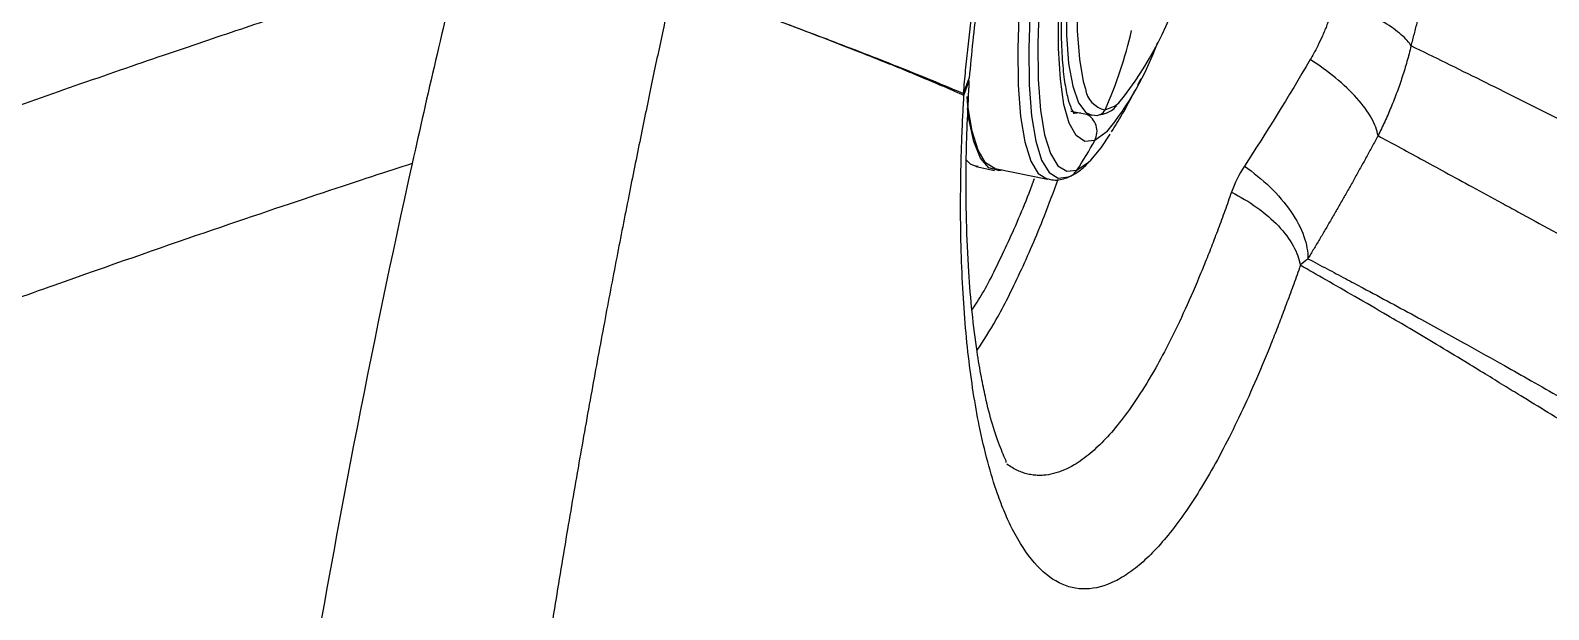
# Model space of a CAD drawing. Extents: x 526 to 610, y 679 to 808.
# Drawn here: x 532.974 to 536.112, y 727.003 to 728.199 of the extents above; entities that cross this region are included whole.
import ezdxf

# ---------------------------------------------------------------- set-up
doc = ezdxf.new("R2010")
doc.units = 0
doc.header["$MEASUREMENT"] = 0
doc.layers.add('1', color=4, linetype='Continuous')

# ---------------------------------------------------------------- blocks, each defined once
blk = doc.blocks.new('JETSETTER LX')
at = {"layer": '1', "color": 3, "linetype": 'Continuous', "lineweight": 25}
for p, q in [((8.7759, 31.1913), (8.7878, 31.223)), ((9.1362, 31.2092), (9.1431, 31.2221)), ((8.7768, 31.1874), (8.7874, 31.2181)), ((8.9978, 31.1548), (9.0408, 31.1468)), ((9.0175, 31.1512), (9.0024, 31.1499)), ((9.041, 31.1475), (9.0519, 31.1461)), ((8.7981, 31.0423), (8.8064, 31.0414)), ((8.8022, 31.0404), (8.8402, 31.0325)), ((8.841, 31.0364), (8.9498, 31.014)), ((8.8484, 31.032), (8.8562, 31.0333))]:
    blk.add_line(p, q, dxfattribs=at)
at = {"layer": '1', "color": 3, "linetype": 'Continuous', "lineweight": 25, "flags": 128}
for points in [[(8.9136, 31.3712), (8.9108, 31.2852), (8.9118, 31.2094), (8.9166, 31.1449), (8.9252, 31.0927), (8.9373, 31.0535), (8.9528, 31.0279), (8.9716, 31.0163), (8.9932, 31.0188)], [(8.9321, 31.3791), (8.9294, 31.2947), (8.9304, 31.2202), (8.9351, 31.1569), (8.9435, 31.1056), (8.9554, 31.0671), (8.9707, 31.042), (8.9891, 31.0305), (9.0104, 31.033)], [(8.9878, 31.3832), (8.9886, 31.3125), (8.9932, 31.2531), (9.0016, 31.2061), (9.0135, 31.1723), (9.0288, 31.1523), (9.0408, 31.1468)], [(9.3679, 32.7798), (9.3465, 32.759), (9.3212, 32.7236), (9.2944, 32.6754), (9.2664, 32.6151), (9.2378, 32.5439), (9.2091, 32.4628), (9.1807, 32.3735), (9.1532, 32.2772), (9.127, 32.1758), (9.1025, 32.0709), (9.0802, 31.9643), (9.0604, 31.8579), (9.0436, 31.7535), (9.0299, 31.6528), (9.0196, 31.5576), (9.013, 31.4696), (9.01, 31.3901), (9.0108, 31.3206), (9.0153, 31.2623), (9.0235, 31.2162), (9.0279, 31.201)], [(8.959, 31.91), (8.9387, 31.7933), (8.9215, 31.6795), (8.9077, 31.5702), (8.8974, 31.467), (8.8908, 31.3714), (8.888, 31.2848), (8.8891, 31.2086), (8.8939, 31.1437), (8.9025, 31.0911), (8.9147, 31.0517), (8.9304, 31.0259), (8.9492, 31.0142), (8.9496, 31.0141)], [(9.0471, 31.0944), (9.0266, 31.0923), (9.009, 31.1042), (8.9945, 31.1298), (8.9835, 31.1688), (8.976, 31.2206), (8.9722, 31.2843), (8.9722, 31.3589), (8.9759, 31.4433), (8.9831, 31.5336)], [(8.841, 31.0364), (8.8404, 31.0366), (8.8216, 31.0483), (8.8059, 31.0741), (8.7937, 31.1135), (8.7851, 31.1661), (8.7832, 31.1852)], [(8.8484, 31.032), (8.8282, 31.0378), (8.8111, 31.0579), (8.7974, 31.0918), (8.7872, 31.1392), (8.7844, 31.16)], [(9.0684, 31.1575), (9.0892, 31.1657), (9.0972, 31.1719)], [(9.0387, 31.0535), (9.0603, 31.0792), (9.0792, 31.1073)], [(9.0718, 31.1119), (9.0702, 31.1104), (9.0471, 31.0944)], [(8.8022, 31.0404), (8.7902, 31.0456), (8.7807, 31.0546)], [(9.0104, 31.033), (9.0342, 31.0493), (9.0387, 31.0535)]]:
    blk.add_lwpolyline(points, dxfattribs=at)
at = {"layer": '1', "color": 3, "linetype": 'Continuous', "lineweight": 25}
for centre, radius, start, end in [((8.5063, 31.6432), 0.7558, 321.4264, 343.97), ((8.2682, 31.5166), 0.877, 335.8322, 347.1532), ((8.5995, 31.5031), 0.6133, 320.3564, 340.4138), ((9.079, 31.208), 0.0516, 187.8651, 258.1121), ((9.0119, 31.1132), 0.0399, 331.8598, 62.8627), ((9.0507, 31.1654), 0.0193, 269.9078, 336.1319), ((8.2994, 31.5001), 0.8507, 326.697, 331.5193), ((8.9787, 31.0538), 0.0379, 292.5783, 326.7666)]:
    blk.add_arc(centre, radius, start, end, dxfattribs=at)
for points, knots in [([(9.701, 31.2895), (9.7032, 31.2979), (9.7076, 31.3146), (9.7141, 31.3396), (9.7205, 31.3644), (9.7266, 31.389), (9.7327, 31.4134), (9.7386, 31.4375), (9.7443, 31.4614), (9.7551, 31.5068), (9.7723, 31.5817), (9.7957, 31.6904), (9.8169, 31.7967), (9.8425, 31.9335), (9.8816, 32.1663), (9.9121, 32.4032), (9.9305, 32.5961), (9.9407, 32.7219), (9.9496, 32.8731), (9.9542, 33.0422), (9.952, 33.2047), (9.9426, 33.3413), (9.9265, 33.4597), (9.905, 33.5542), (9.8811, 33.6183), (9.8584, 33.6604), (9.8389, 33.6875), (9.8177, 33.7077), (9.7884, 33.7256), (9.7572, 33.7325), (9.7222, 33.728), (9.667, 33.7097), (9.5949, 33.6536), (9.5062, 33.5467), (9.437, 33.445), (9.3663, 33.3242), (9.2948, 33.1857), (9.2238, 33.0306), (9.1548, 32.8617), (9.1015, 32.7159), (9.0594, 32.5907), (9.0139, 32.4472), (8.9652, 32.2758), (8.9206, 32.0949), (8.894, 31.9746), (8.8777, 31.8936), (8.8684, 31.8453), (8.8611, 31.8061), (8.8538, 31.7651), (8.8465, 31.7225), (8.8419, 31.6936), (8.8396, 31.6788)], [0, 0, 0, 0, 0.004079, 0.008104, 0.012077, 0.015997, 0.019865, 0.02368, 0.027443, 0.031154, 0.045003, 0.062433, 0.081297, 0.093634, 0.124793, 0.18726, 0.202834, 0.218454, 0.249763, 0.281009, 0.312188, 0.348438, 0.374733, 0.405912, 0.437219, 0.45093, 0.46847, 0.486251, 0.499669, 0.530981, 0.546629, 0.562231, 0.624649, 0.655881, 0.687101, 0.718424, 0.749643, 0.78088, 0.812201, 0.843403, 0.856418, 0.874662, 0.913424, 0.937196, 0.958219, 0.968606, 0.974341, 0.980346, 0.986623, 0.993173, 1, 1, 1, 1]), ([(8.7882, 31.2229), (8.7931, 31.2735), (8.8029, 31.3747), (8.8181, 31.4816), (8.8257, 31.535)], [0, 0, 0, 0, 0.500195, 1, 1, 1, 1]), ([(9.0051, 31.1491), (9.0053, 31.149), (9.006, 31.1485), (8.9992, 31.158), (8.9919, 31.1802), (8.985, 31.2141), (8.9802, 31.26), (8.9778, 31.3173), (8.9785, 31.3852), (8.982, 31.4606), (8.9869, 31.5164), (8.9893, 31.5437)], [0, 0, 0, 0, 0.049123, 0.157583, 0.264562, 0.378511, 0.498681, 0.622885, 0.749473, 0.877446, 1, 1, 1, 1]), ([(8.7759, 31.1913), (8.7766, 31.1992), (8.778, 31.2151), (8.7803, 31.2392), (8.7827, 31.2634), (8.7853, 31.2877), (8.7879, 31.3123), (8.7908, 31.337), (8.7937, 31.3619), (8.7968, 31.3869), (8.8, 31.4121), (8.8033, 31.4375), (8.8068, 31.463), (8.8105, 31.4888), (8.813, 31.506), (8.8143, 31.5146)], [0, 0, 0, 0, 0.07654, 0.153086, 0.229653, 0.306257, 0.382914, 0.45964, 0.536451, 0.613363, 0.690392, 0.767553, 0.844865, 0.922341, 1, 1, 1, 1]), ([(4.5515, 30.2912), (4.5641, 30.2964), (4.5902, 30.3072), (4.6306, 30.3239), (4.6737, 30.3416), (4.7194, 30.3604), (4.7678, 30.3802), (4.8652, 30.42), (4.9699, 30.4624), (5.104, 30.5164), (5.214, 30.5603), (5.3853, 30.6283), (5.677, 30.7426), (6.0824, 30.8975), (6.4602, 31.0369), (6.7373, 31.1363), (6.9335, 31.2054), (7.1122, 31.2671), (7.2495, 31.3135), (7.3497, 31.3469), (7.4209, 31.3704), (7.4864, 31.3918), (7.5367, 31.408), (7.5746, 31.4202), (7.6021, 31.429), (7.6282, 31.4373), (7.6527, 31.445), (7.6758, 31.4523), (7.6974, 31.4591), (7.7176, 31.4654), (7.7299, 31.4692), (7.736, 31.4711)], [0, 0, 0, 0, 0.008814, 0.018268, 0.028362, 0.039099, 0.050481, 0.06251, 0.108021, 0.125014, 0.158739, 0.187522, 0.250025, 0.374977, 0.499925, 0.564058, 0.624933, 0.68868, 0.749935, 0.781855, 0.813336, 0.844373, 0.874962, 0.890823, 0.906621, 0.922353, 0.93802, 0.953618, 0.969149, 0.98461, 1, 1, 1, 1]), ([(8.1748, 31.4141), (8.1677, 31.3815), (8.153, 31.314), (8.1308, 31.2091), (8.1076, 31.0968), (8.0835, 30.9772), (8.0586, 30.8502), (8.033, 30.7159), (8.0069, 30.5742), (7.9803, 30.4251), (7.9535, 30.2685), (7.9266, 30.1046), (7.8997, 29.9331), (7.873, 29.7542), (7.8466, 29.5678), (7.8208, 29.3739), (7.7957, 29.1725), (7.7715, 28.9635), (7.7265, 28.5417), (7.6767, 27.951), (7.6399, 27.2364), (7.6258, 26.6501), (7.6245, 26.1002), (7.6355, 25.5387), (7.6635, 24.9181), (7.7087, 24.2835), (7.7648, 23.7105), (7.8243, 23.2169), (7.879, 22.8199), (7.9339, 22.4624), (7.9873, 22.1441), (8.0377, 21.865), (8.0837, 21.6248), (8.1241, 21.4233), (8.1496, 21.3019), (8.161, 21.2476)], [0, 0, 0, 0, 0.009756, 0.02023, 0.031424, 0.043335, 0.055966, 0.069315, 0.083382, 0.098168, 0.113673, 0.129896, 0.146838, 0.164498, 0.182877, 0.201974, 0.221789, 0.242323, 0.263576, 0.346033, 0.415883, 0.473127, 0.517766, 0.576948, 0.637589, 0.699691, 0.763252, 0.806184, 0.845306, 0.880616, 0.912116, 0.939804, 0.963681, 0.983746, 1, 1, 1, 1]), ([(9.5435, 31.3838), (9.5425, 31.3802), (9.5406, 31.3729), (9.5373, 31.362), (9.5338, 31.3513), (9.5301, 31.3408), (9.5261, 31.3303), (9.5219, 31.32), (9.5161, 31.3065), (9.5087, 31.2908), (9.5002, 31.2747), (9.4948, 31.2653), (9.4925, 31.2613)], [0, 0, 0, 0, 0.083366, 0.166688, 0.249988, 0.333289, 0.416609, 0.499964, 0.582834, 0.749966, 0.893479, 1, 1, 1, 1]), ([(9.701, 31.2895), (9.6967, 31.2967), (9.6899, 31.3045), (9.6712, 31.3209), (9.6593, 31.3294), (9.6313, 31.3462), (9.6152, 31.3544), (9.5806, 31.37), (9.5622, 31.3773), (9.5435, 31.3838)], [0, 0, 0, 0, 0.25, 0.25, 0.5, 0.5, 0.75, 0.75, 1, 1, 1, 1]), ([(8.7768, 31.1874), (8.7644, 31.1928), (8.7397, 31.2035), (8.7023, 31.2193), (8.6607, 31.2366), (8.6109, 31.2569), (8.5366, 31.2863), (8.4571, 31.3169), (8.3833, 31.3449), (8.3466, 31.3587), (8.3315, 31.3643)], [0, 0, 0, 0, 0.082458, 0.165791, 0.249999, 0.361359, 0.499999, 0.749999, 0.897627, 1, 1, 1, 1]), ([(8.3316, 31.3645), (8.3525, 31.3567), (8.3944, 31.3411), (8.468, 31.3134), (8.5367, 31.2873), (8.6056, 31.2606), (8.6635, 31.2377), (8.722, 31.2139), (8.7594, 31.1982), (8.7759, 31.1913)], [0, 0, 0, 0, 0.1428575, 0.2857149, 0.5000007, 0.6074373, 0.7500007, 0.8891596, 1, 1, 1, 1]), ([(9.701, 31.2895), (9.6996, 31.2841), (9.6969, 31.2733), (9.6924, 31.2573), (9.6877, 31.2414), (9.6827, 31.2256), (9.6774, 31.2099), (9.6699, 31.189), (9.6598, 31.1632), (9.6468, 31.133), (9.6373, 31.1137), (9.6326, 31.1041)], [0, 0, 0, 0, 0.083461, 0.166839, 0.250159, 0.333445, 0.416722, 0.500009, 0.670069, 0.836664, 1, 1, 1, 1]), ([(12.226, 29.9858), (12.2115, 29.9933), (12.1815, 30.0088), (12.1356, 30.0327), (12.0872, 30.0578), (12.0401, 30.0823), (11.9923, 30.1072), (11.9308, 30.1392), (11.8226, 30.1956), (11.673, 30.2737), (11.4357, 30.3978), (11.155, 30.5449), (10.8309, 30.7144), (10.529, 30.8714), (10.3065, 30.9859), (10.1601, 31.0605), (10.0787, 31.1018), (9.9994, 31.1418), (9.922, 31.1805), (9.8466, 31.218), (9.7729, 31.2544), (9.7249, 31.2779), (9.701, 31.2895)], [0, 0, 0, 0, 0.014264, 0.029436, 0.045514, 0.062496, 0.076722, 0.093741, 0.124986, 0.187704, 0.249959, 0.379038, 0.499929, 0.628839, 0.74996, 0.786966, 0.82354, 0.859684, 0.8954, 0.930691, 0.965556, 1, 1, 1, 1]), ([(9.6326, 31.1041), (9.6308, 31.115), (9.6264, 31.1272), (9.6118, 31.1535), (9.6016, 31.1675), (9.5764, 31.1957), (9.5614, 31.21), (9.5285, 31.237), (9.5106, 31.2498), (9.4925, 31.2613)], [0, 0, 0, 0, 0.25, 0.25, 0.5, 0.5, 0.75, 0.75, 1, 1, 1, 1]), ([(8.8637, 30.4291), (8.8643, 30.4293), (8.8656, 30.4297), (8.8541, 30.453), (8.8363, 30.5036), (8.8229, 30.5553), (8.8123, 30.6066), (8.8025, 30.6641), (8.7935, 30.7366), (8.7859, 30.8269), (8.7813, 30.9328), (8.7804, 31.0633), (8.7852, 31.1642), (8.7878, 31.2178)], [0, 0, 0, 0, 0.091768, 0.213411, 0.314789, 0.403552, 0.456227, 0.517597, 0.602367, 0.681461, 0.773976, 0.880067, 1, 1, 1, 1]), ([(9.0814, 31.1121), (9.0889, 31.1239), (9.1068, 31.1519), (9.1214, 31.1805), (9.1298, 31.197)], [0, 0, 0, 0, 0.420815, 1, 1, 1, 1]), ([(9.4719, 30.8364), (9.4697, 30.8299), (9.4651, 30.8169), (9.4583, 30.7977), (9.4514, 30.7787), (9.4444, 30.7599), (9.4375, 30.7413), (9.4305, 30.7229), (9.4235, 30.7048), (9.4164, 30.6869), (9.4011, 30.6486), (9.3774, 30.5921), (9.3344, 30.4979), (9.2801, 30.3944), (9.2258, 30.3121), (9.1827, 30.2593), (9.1508, 30.2267), (9.1194, 30.2011), (9.0782, 30.1765), (9.0284, 30.1633), (8.9724, 30.176), (8.9214, 30.2177), (8.8852, 30.2728), (8.8609, 30.3251), (8.8434, 30.3706), (8.8253, 30.4294), (8.804, 30.5209), (8.7846, 30.6446), (8.7738, 30.7808), (8.77, 30.8987), (8.7697, 30.9728), (8.7705, 31.0301), (8.7714, 31.0687), (8.7728, 31.1079), (8.7745, 31.1473), (8.776, 31.1741), (8.7768, 31.1874)], [0, 0, 0, 0, 0.006924, 0.013851, 0.020782, 0.027719, 0.034663, 0.041616, 0.048579, 0.055553, 0.062541, 0.093906, 0.125208, 0.187437, 0.250168, 0.281478, 0.312714, 0.343766, 0.375119, 0.437728, 0.500104, 0.562583, 0.625162, 0.650107, 0.675033, 0.712417, 0.750099, 0.812588, 0.874939, 0.906234, 0.937557, 0.950131, 0.962654, 0.975136, 0.987582, 1, 1, 1, 1]), ([(9.0519, 31.1461), (9.0573, 31.1471), (9.0708, 31.1495), (9.0836, 31.1565), (9.0913, 31.1646), (9.0922, 31.1656)], [0, 0, 0, 0, 0.366291, 0.927586, 1, 1, 1, 1]), ([(9.6326, 31.1041), (9.6286, 31.0966), (9.6205, 31.0816), (9.6083, 31.0594), (9.5961, 31.0374), (9.584, 31.0156), (9.5719, 30.9941), (9.5597, 30.9728), (9.5477, 30.9517), (9.5356, 30.9309), (9.5236, 30.9103), (9.5116, 30.8899), (9.4996, 30.8698), (9.4916, 30.8566), (9.4876, 30.85)], [0, 0, 0, 0, 0.08404, 0.167911, 0.251625, 0.335194, 0.418631, 0.501948, 0.585156, 0.668268, 0.751297, 0.834253, 0.91715, 1, 1, 1, 1]), ([(9.6326, 31.1042), (9.6465, 31.0966), (9.6757, 31.0808), (9.722, 31.0557), (9.7729, 31.028), (9.8286, 30.9976), (9.8787, 30.9704), (9.9338, 30.9404), (10.0214, 30.8928), (10.1686, 30.8132), (10.3588, 30.7118), (10.554, 30.6093), (10.7864, 30.4895), (11.0607, 30.3521), (11.3488, 30.2137), (11.5827, 30.1056), (11.7377, 30.0359), (11.8644, 29.9802), (11.9522, 29.9422), (12.0316, 29.9083), (12.0985, 29.88), (12.1429, 29.8615), (12.1646, 29.8525)], [0, 0, 0, 0, 0.020743, 0.043616, 0.068622, 0.095764, 0.125043, 0.141115, 0.175074, 0.250124, 0.346882, 0.430272, 0.500238, 0.633003, 0.750144, 0.814049, 0.875052, 0.905099, 0.937516, 0.959194, 0.980023, 1, 1, 1, 1]), ([(7.6364, 31.0466), (7.5857, 31.0303), (7.4628, 30.9901), (7.2163, 30.9071), (6.9068, 30.7994), (6.5329, 30.6648), (6.241, 30.556), (5.9295, 30.4378), (5.7638, 30.374), (5.5036, 30.2719), (5.3263, 30.2018), (5.0512, 30.0912), (4.7701, 29.9762), (4.581, 29.8975), (4.4866, 29.8579)], [0, 0, 0, 0, 0.125, 0.25, 0.375, 0.5, 0.625, 0.625, 0.75, 0.75, 0.8125, 0.875, 0.9375, 1, 1, 1, 1]), ([(8.9932, 31.0188), (8.9995, 31.0218), (9.0143, 31.029), (9.0266, 31.0411), (9.0337, 31.0481)], [0, 0, 0, 0, 0.4247574, 1, 1, 1, 1]), ([(9.3563, 31.0414), (9.3748, 31.0285), (9.393, 31.0139), (9.4258, 30.9821), (9.4405, 30.9649), (9.4643, 30.9303), (9.4734, 30.9128), (9.4851, 30.8796), (9.4878, 30.864), (9.4876, 30.85)], [0, 0, 0, 0, 0.25, 0.25, 0.5, 0.5, 0.75, 0.75, 1, 1, 1, 1]), ([(8.7934, 30.7435), (8.8007, 30.7548), (8.8228, 30.7889), (8.8624, 30.8706), (8.8986, 30.9512), (8.9189, 31.0057), (8.9228, 31.016)], [0, 0, 0, 0, 0.179925, 0.547215, 0.914505, 1, 1, 1, 1]), ([(8.8037, 30.6602), (8.8168, 30.6803), (8.8454, 30.7238), (8.8924, 30.8188), (8.9355, 30.9167), (8.9621, 30.9887), (8.9716, 31.0143)], [0, 0, 0, 0, 0.251572, 0.544588, 0.837604, 1, 1, 1, 1]), ([(8.9497, 31.0155), (8.9536, 31.0143), (8.967, 31.0104), (8.9823, 31.0144), (8.992, 31.0183), (8.9932, 31.0188)], [0, 0, 0, 0, 0.26717, 0.905146, 1, 1, 1, 1]), ([(9.3296, 30.9873), (9.3273, 30.9809), (9.3228, 30.9681), (9.3161, 30.9491), (9.3092, 30.9303), (9.3023, 30.9115), (9.2952, 30.893), (9.2882, 30.8746), (9.281, 30.8564), (9.2738, 30.8384), (9.2583, 30.8004), (9.2343, 30.7451), (9.2031, 30.68), (9.1703, 30.6186), (9.1369, 30.5638), (9.1023, 30.5154), (9.0696, 30.477), (9.037, 30.4461), (9.0008, 30.4203), (8.9686, 30.4067), (8.9443, 30.4027), (8.9304, 30.4023), (8.9197, 30.4031), (8.909, 30.405), (8.8981, 30.4081), (8.8873, 30.4126), (8.8764, 30.4183), (8.8693, 30.4233), (8.8657, 30.4258)], [0, 0, 0, 0, 0.014826, 0.029749, 0.044771, 0.059891, 0.075112, 0.090433, 0.105855, 0.12138, 0.137009, 0.20564, 0.274083, 0.333674, 0.410666, 0.480847, 0.547673, 0.613612, 0.684131, 0.775592, 0.821181, 0.845106, 0.869566, 0.894567, 0.920115, 0.946218, 0.972871, 1, 1, 1, 1]), ([(9.3296, 30.9873), (9.3479, 30.9782), (9.3658, 30.9676), (9.3988, 30.9441), (9.4139, 30.9312), (9.4393, 30.9042), (9.4496, 30.8902), (9.4648, 30.8627), (9.4697, 30.8491), (9.4719, 30.8364)], [0, 0, 0, 0, 0.25, 0.25, 0.5, 0.5, 0.75, 0.75, 1, 1, 1, 1]), ([(9.4876, 30.85), (9.5009, 30.843), (9.5267, 30.8294), (9.5646, 30.8093), (9.6082, 30.786), (9.6584, 30.7592), (9.7298, 30.7206), (9.8079, 30.6774), (9.8857, 30.6337), (9.9502, 30.5973), (10.0091, 30.5639), (10.0909, 30.5175), (10.1751, 30.4696), (10.2619, 30.4207), (10.3283, 30.3834), (10.3961, 30.3458), (10.4912, 30.2933), (10.6139, 30.226), (10.7647, 30.1439), (10.9142, 30.063), (11.0348, 29.9981), (11.1267, 29.9488), (11.1913, 29.9142), (11.2594, 29.8778), (11.3311, 29.8396), (11.4065, 29.7994), (11.4857, 29.7572), (11.569, 29.7129), (11.6562, 29.6666), (11.7163, 29.6347), (11.7469, 29.6185)], [0, 0, 0, 0, 0.021922, 0.042756, 0.062503, 0.093755, 0.125001, 0.1791, 0.220771, 0.250004, 0.281258, 0.312506, 0.375002, 0.406246, 0.437492, 0.468735, 0.499978, 0.566496, 0.630335, 0.691494, 0.749969, 0.773689, 0.798424, 0.824175, 0.850941, 0.878722, 0.907519, 0.937331, 0.968158, 1, 1, 1, 1]), ([(11.7217, 29.5635), (11.7069, 29.5714), (11.677, 29.5873), (11.6324, 29.6111), (11.5875, 29.635), (11.5424, 29.6591), (11.4972, 29.6832), (11.4517, 29.7076), (11.4061, 29.732), (11.3604, 29.7565), (11.3145, 29.7812), (11.2685, 29.806), (11.2224, 29.8309), (11.1762, 29.8558), (11.1299, 29.8809), (11.0836, 29.9061), (11.0032, 29.9498), (10.8881, 30.0127), (10.7392, 30.0949), (10.5882, 30.1793), (10.4675, 30.2476), (10.3724, 30.3021), (10.2825, 30.354), (10.1695, 30.4205), (10.0444, 30.4955), (9.9528, 30.5513), (9.8913, 30.589), (9.8531, 30.6125), (9.8066, 30.6409), (9.7544, 30.6724), (9.7011, 30.7041), (9.6448, 30.7371), (9.5871, 30.7706), (9.527, 30.8051), (9.4896, 30.8264), (9.4719, 30.8364)], [0, 0, 0, 0, 0.015339, 0.030867, 0.046584, 0.06249, 0.078586, 0.094872, 0.111348, 0.128014, 0.144871, 0.161919, 0.179157, 0.196588, 0.21421, 0.232024, 0.25003, 0.307774, 0.368675, 0.43275, 0.50002, 0.528346, 0.562506, 0.624996, 0.690574, 0.749997, 0.768554, 0.789392, 0.812501, 0.84459, 0.875, 0.900263, 0.937498, 0.970559, 1, 1, 1, 1])]:
    blk.add_open_spline(points, degree=3, knots=knots, dxfattribs=at)
for points in [[(7.7352, 31.4713), (7.7009, 31.3301), (7.6679, 31.1885), (7.6364, 31.0466)], [(9.4925, 31.2613), (9.447, 31.1835), (9.4012, 31.11), (9.3563, 31.0414)], [(8.7768, 31.1874), (8.7765, 31.1887), (8.7762, 31.19), (8.7759, 31.1913)], [(7.6364, 31.0466), (7.4648, 30.2737), (7.2049, 28.7087), (7.0739, 26.3323), (7.2032, 23.9558), (7.4603, 22.3907), (7.6295, 21.6173)], [(9.3563, 31.0414), (9.3452, 31.0243), (9.3362, 31.0063), (9.3296, 30.9873)], [(9.4719, 30.8364), (9.4764, 30.8412), (9.4817, 30.8458), (9.4876, 30.85)]]:
    blk.add_open_spline(points, degree=3, dxfattribs=at)

msp = doc.modelspace()

# ---------------------------------------------------------------- block references
at = {"layer": '1'}
msp.add_blockref('JETSETTER LX', (526.127, 696.8772), dxfattribs=at)

doc.saveas('drawing.dxf')
